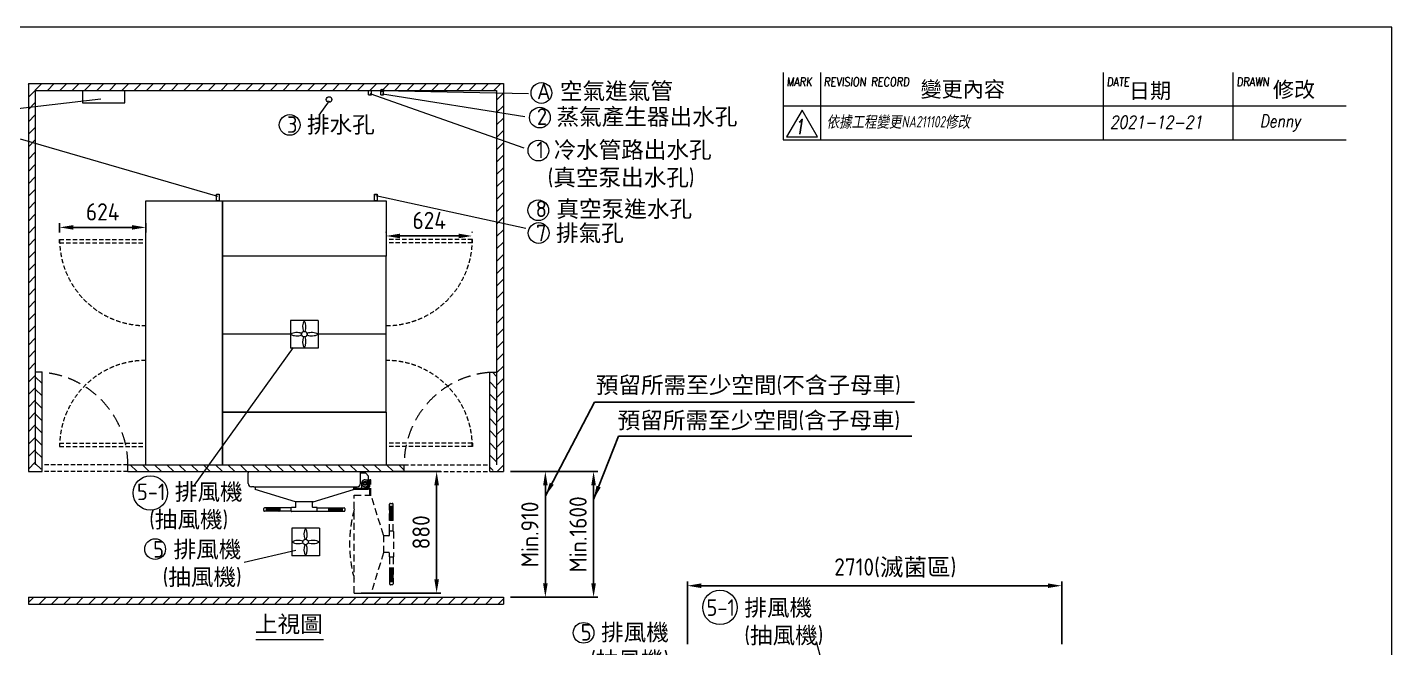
# Model space of a CAD drawing. Header units: millimetres. Extents: x -96603 to 124772, y -7961 to 11116.
# Drawn here: x 5933 to 15811, y 6622 to 11116 of the extents above; entities that cross this region are included whole.
import ezdxf

# ---------------------------------------------------------------- set-up
doc = ezdxf.new("R2010")
doc.units = ezdxf.units.MM
doc.linetypes.add('HIDDEN', pattern=[9.525, 6.35, -3.175])
doc.layers.get('0').update_dxf_attribs({"lineweight": 15})
for name, color, linetype, lineweight in [('D', 3, 'Continuous', 13), ('F', 7, 'Continuous', 15), ('H', 2, 'HIDDEN', 15), ('S', 4, 'Continuous', 15), ('T', 4, 'Continuous', 15)]:
    doc.layers.add(name, color=color, linetype=linetype, lineweight=lineweight)
doc.styles.get("Standard").update_dxf_attribs({"font": 'KAIU.TTF'})
doc.styles.add('STU25', font='isocp2.shx')
doc.styles.add('Text', font='romans.shx', dxfattribs={"width": 0.8, "oblique": 10})
doc.dimstyles.new('STU25', dxfattribs={"dimscale": 50, "dimtxt": 2.5, "dimasz": 2, "dimexe": 0.6, "dimexo": 1, "dimgap": 1, "dimtad": 1, "dimdsep": 46, "dimtxsty": 'STU25', "dimcen": 2, "dimazin": 2, "dimtfac": 1, "dimtmove": 0, "dimatfit": 3, "dimfxl": 0, "dimtolj": 1, "dimtzin": 0, "dimarcsym": 0})
doc.dimstyles.new('STU25$7', dxfattribs={"dimscale": 50, "dimtxt": 2.5, "dimasz": 2, "dimexe": 1.25, "dimexo": 0.625, "dimgap": 1, "dimtad": 1, "dimdec": 4, "dimdsep": 46, "dimtxsty": 'STU25', "dimcen": 2.5, "dimazin": 2, "dimtfac": 1, "dimtdec": 4, "dimtmove": 0, "dimatfit": 3, "dimfxl": 0, "dimtolj": 1, "dimtzin": 0, "dimarcsym": 0})

# ---------------------------------------------------------------- blocks, each defined once
blk = doc.blocks.new('*D5')
at = {"layer": 'D', "color": 0, "lineweight": -2, "transparency": 16777216}
for p, q in [((8580.9, 7898.3), (8926.4, 7898.3)), ((8896.4, 7798.3), (8896.4, 7118.3)), ((8350.4, 7018.3), (8926.4, 7018.3))]:
    blk.add_line(p, q, dxfattribs=at)
at = {"layer": 'D', "color": 0, "transparency": 16777216}
for points in [[(8879.8, 7798.3), (8913.1, 7798.3), (8896.4, 7898.3)], [(8879.8, 7118.3), (8913.1, 7118.3), (8896.4, 7018.3)]]:
    blk.add_solid(points, dxfattribs=at)
at = {"layer": 'Defpoints', "color": 0, "transparency": 16777216}
for p in [(8530.9, 7898.3), (8300.4, 7018.3), (8896.4, 7018.3)]:
    blk.add_point(p, dxfattribs=at)
at = {"layer": 'D', "color": 0, "transparency": 16777216, "insert": (8783.9, 7458.3), "char_height": 125, "attachment_point": 5, "rotation": 90, "style": 'STU25'}
blk.add_mtext('\\A1;880', dxfattribs=at)
blk = doc.blocks.new('*D7')
at = {"layer": 'D', "color": 0, "lineweight": -2, "transparency": 16777216}
for p, q in [((9430.9, 7898.3), (9713.7, 7898.3)), ((9683.7, 7088.3), (9683.7, 7798.3)), ((9430.9, 6988.3), (9713.7, 6988.3))]:
    blk.add_line(p, q, dxfattribs=at)
at = {"layer": 'D', "color": 0, "transparency": 16777216}
for points in [[(9667.1, 7798.3), (9700.4, 7798.3), (9683.7, 7898.3)], [(9667.1, 7088.3), (9700.4, 7088.3), (9683.7, 6988.3)]]:
    blk.add_solid(points, dxfattribs=at)
at = {"layer": 'Defpoints', "color": 0, "transparency": 16777216}
for p in [(9380.9, 7898.3), (9683.7, 7898.3), (9380.9, 6988.3)]:
    blk.add_point(p, dxfattribs=at)
at = {"layer": 'D', "color": 0, "transparency": 16777216, "insert": (9571.2, 7443.3), "char_height": 125, "attachment_point": 5, "rotation": 90, "style": 'STU25'}
blk.add_mtext('\\A1;{\\Fisocp2.shx;Min.910}', dxfattribs=at)
blk = doc.blocks.new('*D8')
at = {"layer": 'D', "color": 0, "lineweight": -2, "transparency": 16777216}
for p, q in [((9430.9, 7898.3), (10062.8, 7898.3)), ((10032.8, 7798.3), (10032.8, 7088.3)), ((9430.9, 6988.3), (10062.8, 6988.3))]:
    blk.add_line(p, q, dxfattribs=at)
at = {"layer": 'D', "color": 0, "transparency": 16777216}
for points in [[(10016.1, 7798.3), (10049.5, 7798.3), (10032.8, 7898.3)], [(10016.1, 7088.3), (10049.5, 7088.3), (10032.8, 6988.3)]]:
    blk.add_solid(points, dxfattribs=at)
at = {"layer": 'Defpoints', "color": 0, "transparency": 16777216}
for p in [(9380.9, 7898.3), (9380.9, 6988.3), (10032.8, 6988.3)]:
    blk.add_point(p, dxfattribs=at)
at = {"layer": 'D', "color": 0, "transparency": 16777216, "insert": (9920.3, 7443.3), "char_height": 125, "attachment_point": 5, "rotation": 90, "style": 'STU25'}
blk.add_mtext('\\A1;{\\Fisocp2.shx;Min.1600}', dxfattribs=at)
blk = doc.blocks.new('*D10')
at = {"layer": 'D', "color": 0, "lineweight": -2, "transparency": 16777216}
for p, q in [((10712, 6647.6), (10712, 7101.6)), ((10812, 7071.6), (13322, 7071.6)), ((13422, 6647.6), (13422, 7101.6))]:
    blk.add_line(p, q, dxfattribs=at)
at = {"layer": 'D', "color": 0, "transparency": 16777216}
for points in [[(10812, 7088.3), (10812, 7054.9), (10712, 7071.6)], [(13322, 7088.3), (13322, 7054.9), (13422, 7071.6)]]:
    blk.add_solid(points, dxfattribs=at)
at = {"layer": 'Defpoints', "color": 0, "transparency": 16777216}
for p in [(13422, 7071.6), (10712, 6597.6), (13422, 6597.6)]:
    blk.add_point(p, dxfattribs=at)
at = {"layer": 'D', "color": 0, "transparency": 16777216, "insert": (12217, 7200.3), "char_height": 125, "attachment_point": 5, "style": 'STU25'}
blk.add_mtext('\\A1;2710({\\f標楷體|b0|i0|c136|p65;滅菌區})', dxfattribs=at)
blk = doc.blocks.new('*D19')
at = {"layer": 'D', "color": 0, "lineweight": -2, "transparency": 16777216}
for p, q in [((8530.9, 9629.3), (8530.9, 9634.7)), ((9054.9, 9604.7), (8630.9, 9604.7)), ((9154.9, 9629.3), (9154.9, 9634.7))]:
    blk.add_line(p, q, dxfattribs=at)
at = {"layer": 'D', "color": 0, "transparency": 16777216}
for points in [[(8630.9, 9621.4), (8630.9, 9588.1), (8530.9, 9604.7)], [(9054.9, 9621.4), (9054.9, 9588.1), (9154.9, 9604.7)]]:
    blk.add_solid(points, dxfattribs=at)
at = {"layer": 'Defpoints', "color": 0, "transparency": 16777216}
for p in [(8530.9, 9604.7), (8530.9, 9579.3), (9154.9, 9579.3)]:
    blk.add_point(p, dxfattribs=at)
at = {"layer": 'D', "color": 0, "transparency": 16777216, "insert": (8842.9, 9717.2), "char_height": 125, "attachment_point": 5, "style": 'STU25'}
blk.add_mtext('\\A1;624', dxfattribs=at)
blk = doc.blocks.new('*D20')
at = {"layer": 'D', "color": 0, "lineweight": -2, "transparency": 16777216}
for p, q in [((6166.9, 9629.3), (6166.9, 9696.8)), ((6790.9, 9629.3), (6790.9, 9696.8)), ((6690.9, 9666.8), (6266.9, 9666.8))]:
    blk.add_line(p, q, dxfattribs=at)
at = {"layer": 'D', "color": 0, "transparency": 16777216}
for points in [[(6266.9, 9683.5), (6266.9, 9650.2), (6166.9, 9666.8)], [(6690.9, 9683.5), (6690.9, 9650.2), (6790.9, 9666.8)]]:
    blk.add_solid(points, dxfattribs=at)
at = {"layer": 'Defpoints', "color": 0, "transparency": 16777216}
for p in [(6166.9, 9666.8), (6166.9, 9579.3), (6790.9, 9579.3)]:
    blk.add_point(p, dxfattribs=at)
at = {"layer": 'D', "color": 0, "transparency": 16777216, "insert": (6478.9, 9779.3), "char_height": 125, "attachment_point": 5, "style": 'STU25'}
blk.add_mtext('\\A1;624', dxfattribs=at)

msp = doc.modelspace()

# ---------------------------------------------------------------- hatches: boundary and pattern name
msp.add_hatch(color=256).paths.add_polyline_path([(8502.826, 10669.035, 1), (8502.826, 10647.514, 1)])
at = {"layer": 'H', "ltscale": 5}
h = msp.add_hatch(dxfattribs=at)
h.set_pattern_fill('ANSI31', color=256, scale=20, style=0)
h.paths.add_polyline_path([(5990.931, 10658.275), (9330.931, 10658.275), (9330.931, 7948.275), (9330.931, 7898.275), (9380.931, 7898.275), (9380.931, 10708.275), (5940.931, 10708.275), (5940.931, 7898.275), (5990.931, 7898.275), (5990.931, 7948.275)])
h = msp.add_hatch(dxfattribs=at)
h.set_pattern_fill('ANSI31', color=256, scale=20, angle=270, style=0)
h.set_pattern_definition([(315, (240001.88, 24046.14), (44.90128, 44.90128), [])])
h.paths.add_polyline_path([(5990.931, 8617.49), (5990.931, 7948.275), (6015.931, 7904.973), (6040.931, 7919.407), (6040.931, 8617.49)])
h = msp.add_hatch(dxfattribs=at)
h.set_pattern_fill('ANSI31', color=256, scale=500, angle=270, style=0)
h.set_pattern_definition([(315, (225471.72, 24111.646), (44.194174, 44.194174), [])])
h.paths.add_polyline_path([(9330.931, 8617.49), (9330.931, 7948.275), (9305.931, 7904.973), (9280.931, 7919.407), (9280.931, 8617.49)])
h = msp.add_hatch(dxfattribs=at)
h.set_pattern_fill('ANSI31', color=256, scale=500, angle=270, style=0)
h.set_pattern_definition([(315, (224831.72, 24111.646), (44.194174, 44.194174), [])])
h.paths.add_polyline_path([(8661.715, 7898.275), (8661.715, 7948.275), (6660.146, 7948.275), (6660.146, 7898.275)])
h = msp.add_hatch(dxfattribs=at)
h.set_pattern_fill('ANSI31', color=256, scale=20, style=0)
h.set_pattern_definition([(45, (224689.206, 24001.646), (-44.90128, 44.90128), [])])
h.paths.add_polyline_path([(9380.931, 6988.275), (9380.931, 6938.275), (5940.931, 6938.275), (5940.931, 6988.275)])

# ---------------------------------------------------------------- linework, layer by layer
for p, q in [((8404.159, 10625.899), (8404.159, 10658.275)), ((8404.159, 10625.899), (8424.159, 10625.899)), ((8424.159, 10625.899), (8424.159, 10658.275)), ((8492.826, 10625.899), (8492.826, 10658.275)), ((8492.826, 10625.899), (8512.826, 10625.899)), ((8512.826, 10625.899), (8512.826, 10658.275)), ((7303.229, 9908.275), (7323.229, 9908.275)), ((7303.229, 9858.275), (7303.229, 9908.275)), ((7323.229, 9908.275), (7323.229, 9858.275)), ((8446.356, 9858.275), (8446.356, 9908.275)), ((8446.356, 9908.275), (8466.356, 9908.275)), ((8466.356, 9908.275), (8466.356, 9858.275)), ((6790.931, 7948.275), (6790.931, 9858.275)), ((6790.931, 9858.275), (7345.931, 9858.275)), ((7323.229, 9858.275), (7303.229, 9858.275)), ((7345.931, 9858.275), (7345.931, 7948.275)), ((7345.931, 9858.275), (8530.931, 9858.275)), ((7345.931, 9458.275), (7345.931, 9858.275)), ((7377.426, 9858.275), (7404.826, 9858.275)), ((8466.356, 9858.275), (8446.356, 9858.275)), ((8530.931, 9858.275), (8530.931, 9458.275)), ((8530.931, 9458.275), (7345.931, 9458.275)), ((7345.931, 8893.275), (7345.931, 9458.275)), ((8530.931, 9458.275), (7345.931, 9458.275)), ((8530.931, 8893.275), (8530.931, 9458.275)), ((8038.431, 8993.275), (7838.431, 8993.275)), ((7838.431, 8993.275), (7838.431, 8793.275)), ((8038.431, 8993.275), (8038.431, 8793.275)), ((7345.931, 8328.275), (7345.931, 8893.275)), ((7838.431, 8893.275), (7345.931, 8893.275)), ((7838.431, 8893.275), (7345.931, 8893.275)), ((8530.931, 8893.275), (8038.431, 8893.275)), ((8530.931, 8893.275), (8038.431, 8893.275)), ((8530.931, 8328.275), (8530.931, 8893.275)), ((8038.431, 8793.275), (7838.431, 8793.275)), ((8530.931, 8328.275), (7345.931, 8328.275)), ((7345.931, 8328.275), (8530.931, 8328.275)), ((7345.931, 7948.275), (7345.931, 8328.275)), ((8530.931, 8328.275), (8530.931, 7948.275)), ((7531.431, 7812.275), (7531.431, 7889.275)), ((8345.431, 7812.275), (8345.431, 7889.275)), ((8345.431, 7813.275), (8345.431, 7888.275)), ((8345.431, 7888.275), (8353.431, 7888.275)), ((8353.431, 7813.275), (8345.431, 7813.275)), ((8353.431, 7888.275), (8381.028, 7888.275)), ((8353.431, 7813.275), (8353.431, 7779.275)), ((8402.335, 7864.644), (8384.932, 7886.398)), ((8403.431, 7813.275), (8403.431, 7861.521)), ((8403.431, 7813.275), (8403.431, 7779.275)), ((7573.431, 7788.275), (7555.431, 7788.275)), ((7573.431, 7788.275), (8321.431, 7788.275)), ((7583.431, 7788.275), (7583.431, 7769.275)), ((7874.431, 7680.275), (7583.431, 7769.275)), ((8002.431, 7680.275), (8293.431, 7769.275)), ((8293.431, 7788.275), (8293.431, 7769.275)), ((8293.431, 7779.275), (8403.431, 7779.275)), ((8293.431, 7771.275), (8403.431, 7771.275)), ((8303.431, 7788.275), (8321.431, 7788.275)), ((8353.431, 7779.275), (8403.431, 7779.275)), ((8403.431, 7771.275), (8403.431, 7779.275)), ((7644.324, 7616.575), (7644.324, 7629.975)), ((7844.324, 7635.975), (7650.324, 7635.975)), ((7844.324, 7610.575), (7650.324, 7610.575)), ((7664.324, 7630.998), (7669.302, 7635.975)), ((7664.324, 7632.998), (7667.302, 7635.975)), ((7664.324, 7634.998), (7665.302, 7635.975)), ((7664.324, 7628.998), (7671.302, 7635.975)), ((7664.324, 7620.998), (7679.302, 7635.975)), ((7664.324, 7618.998), (7681.302, 7635.975)), ((7664.324, 7610.575), (7664.324, 7635.975)), ((7664.324, 7622.998), (7677.302, 7635.975)), ((7664.324, 7626.998), (7673.302, 7635.975)), ((7664.324, 7624.998), (7675.302, 7635.975)), ((7664.324, 7610.998), (7689.302, 7635.975)), ((7664.324, 7616.998), (7683.302, 7635.975)), ((7664.324, 7614.998), (7685.302, 7635.975)), ((7664.324, 7612.998), (7687.302, 7635.975)), ((7688.138, 7610.575), (7664.324, 7634.389)), ((7686.138, 7610.575), (7664.324, 7632.389)), ((7684.138, 7610.575), (7664.324, 7630.389)), ((7682.138, 7610.575), (7664.324, 7628.389)), ((7680.138, 7610.575), (7664.324, 7626.389)), ((7678.138, 7610.575), (7664.324, 7624.389)), ((7676.138, 7610.575), (7664.324, 7622.389)), ((7674.138, 7610.575), (7664.324, 7620.389)), ((7672.138, 7610.575), (7664.324, 7618.389)), ((7670.138, 7610.575), (7664.324, 7616.389)), ((7668.138, 7610.575), (7664.324, 7614.389)), ((7666.138, 7610.575), (7664.324, 7612.389)), ((7690.138, 7610.575), (7664.738, 7635.975)), ((7665.902, 7610.575), (7691.302, 7635.975)), ((7692.138, 7610.575), (7666.738, 7635.975)), ((7667.902, 7610.575), (7693.302, 7635.975)), ((7694.138, 7610.575), (7668.738, 7635.975)), ((7669.902, 7610.575), (7695.302, 7635.975)), ((7696.138, 7610.575), (7670.738, 7635.975)), ((7671.902, 7610.575), (7697.302, 7635.975)), ((7698.138, 7610.575), (7672.738, 7635.975)), ((7673.902, 7610.575), (7699.302, 7635.975)), ((7700.138, 7610.575), (7674.738, 7635.975)), ((7675.902, 7610.575), (7701.302, 7635.975)), ((7702.138, 7610.575), (7676.738, 7635.975)), ((7677.902, 7610.575), (7703.302, 7635.975)), ((7704.138, 7610.575), (7678.738, 7635.975)), ((7679.902, 7610.575), (7705.302, 7635.975)), ((7706.138, 7610.575), (7680.738, 7635.975)), ((7681.902, 7610.575), (7707.302, 7635.975)), ((7708.138, 7610.575), (7682.738, 7635.975)), ((7683.902, 7610.575), (7709.302, 7635.975)), ((7710.138, 7610.575), (7684.738, 7635.975)), ((7685.902, 7610.575), (7711.302, 7635.975)), ((7712.138, 7610.575), (7686.738, 7635.975)), ((7687.902, 7610.575), (7713.302, 7635.975)), ((7714.138, 7610.575), (7688.738, 7635.975)), ((7689.902, 7610.575), (7715.302, 7635.975)), ((7716.138, 7610.575), (7690.738, 7635.975)), ((7691.902, 7610.575), (7717.302, 7635.975)), ((7718.138, 7610.575), (7692.738, 7635.975)), ((7693.902, 7610.575), (7719.302, 7635.975)), ((7720.138, 7610.575), (7694.738, 7635.975)), ((7695.902, 7610.575), (7721.302, 7635.975)), ((7722.138, 7610.575), (7696.738, 7635.975)), ((7697.902, 7610.575), (7723.302, 7635.975)), ((7724.138, 7610.575), (7698.738, 7635.975)), ((7699.902, 7610.575), (7725.302, 7635.975)), ((7726.138, 7610.575), (7700.738, 7635.975)), ((7701.902, 7610.575), (7727.302, 7635.975)), ((7728.138, 7610.575), (7702.738, 7635.975)), ((7703.902, 7610.575), (7729.302, 7635.975)), ((7730.138, 7610.575), (7704.738, 7635.975)), ((7705.902, 7610.575), (7731.302, 7635.975)), ((7732.138, 7610.575), (7706.738, 7635.975)), ((7707.902, 7610.575), (7733.302, 7635.975)), ((7734.138, 7610.575), (7708.738, 7635.975)), ((7709.902, 7610.575), (7735.302, 7635.975)), ((7736.138, 7610.575), (7710.738, 7635.975)), ((7711.902, 7610.575), (7737.302, 7635.975)), ((7738.138, 7610.575), (7712.738, 7635.975)), ((7713.902, 7610.575), (7739.302, 7635.975)), ((7740.138, 7610.575), (7714.738, 7635.975)), ((7715.902, 7610.575), (7741.302, 7635.975)), ((7742.138, 7610.575), (7716.738, 7635.975)), ((7717.902, 7610.575), (7743.302, 7635.975)), ((7744.138, 7610.575), (7718.738, 7635.975)), ((7719.902, 7610.575), (7745.302, 7635.975)), ((7746.138, 7610.575), (7720.738, 7635.975)), ((7721.902, 7610.575), (7747.302, 7635.975)), ((7748.138, 7610.575), (7722.738, 7635.975)), ((7723.902, 7610.575), (7749.302, 7635.975)), ((7750.138, 7610.575), (7724.738, 7635.975)), ((7725.902, 7610.575), (7751.302, 7635.975)), ((7752.138, 7610.575), (7726.738, 7635.975)), ((7727.902, 7610.575), (7753.302, 7635.975)), ((7754.138, 7610.575), (7728.738, 7635.975)), ((7729.902, 7610.575), (7755.302, 7635.975)), ((7756.138, 7610.575), (7730.738, 7635.975)), ((7731.902, 7610.575), (7757.302, 7635.975)), ((7758.138, 7610.575), (7732.738, 7635.975)), ((7733.902, 7610.575), (7759.302, 7635.975)), ((7760.138, 7610.575), (7734.738, 7635.975)), ((7735.902, 7610.575), (7761.302, 7635.975)), ((7762.138, 7610.575), (7736.738, 7635.975)), ((7737.902, 7610.575), (7763.302, 7635.975)), ((7764.138, 7610.575), (7738.738, 7635.975)), ((7739.902, 7610.575), (7764.324, 7634.998)), ((7764.324, 7612.389), (7740.738, 7635.975)), ((7741.902, 7610.575), (7764.324, 7632.998)), ((7764.324, 7614.389), (7742.738, 7635.975)), ((7743.902, 7610.575), (7764.324, 7630.998)), ((7764.324, 7616.389), (7744.738, 7635.975)), ((7745.902, 7610.575), (7764.324, 7628.998)), ((7764.324, 7618.389), (7746.738, 7635.975)), ((7747.902, 7610.575), (7764.324, 7626.998)), ((7764.324, 7620.389), (7748.738, 7635.975)), ((7749.902, 7610.575), (7764.324, 7624.998)), ((7764.324, 7622.389), (7750.738, 7635.975)), ((7751.902, 7610.575), (7764.324, 7622.998)), ((7764.324, 7624.389), (7752.738, 7635.975)), ((7753.902, 7610.575), (7764.324, 7620.998)), ((7764.324, 7626.389), (7754.738, 7635.975)), ((7755.902, 7610.575), (7764.324, 7618.998)), ((7764.324, 7628.389), (7756.738, 7635.975)), ((7757.902, 7610.575), (7764.324, 7616.998)), ((7764.324, 7630.389), (7758.738, 7635.975)), ((7759.902, 7610.575), (7764.324, 7614.998)), ((7764.324, 7632.389), (7760.738, 7635.975)), ((7761.902, 7610.575), (7764.324, 7612.998)), ((7764.324, 7634.389), (7762.738, 7635.975)), ((7764.324, 7610.575), (7764.324, 7635.975)), ((7844.324, 7610.275), (7844.324, 7636.275)), ((7875.931, 7638.275), (7846.324, 7638.275)), ((8030.537, 7608.275), (7846.324, 7608.275)), ((8002.431, 7680.275), (7874.431, 7680.275)), ((7877.931, 7640.275), (7877.931, 7680.275)), ((7998.931, 7640.275), (7998.931, 7680.275)), ((8030.537, 7638.275), (8000.931, 7638.275)), ((8032.537, 7610.275), (8032.537, 7636.275)), ((8032.537, 7635.975), (8226.537, 7635.975)), ((8032.537, 7610.575), (8226.537, 7610.575)), ((8114.96, 7635.975), (8112.537, 7633.553)), ((8124.96, 7635.975), (8112.537, 7623.553)), ((8122.96, 7635.975), (8112.537, 7625.553)), ((8120.96, 7635.975), (8112.537, 7627.553)), ((8118.96, 7635.975), (8112.537, 7629.553)), ((8116.96, 7635.975), (8112.537, 7631.553)), ((8112.537, 7635.975), (8112.537, 7610.575)), ((8136.96, 7635.975), (8112.537, 7611.553)), ((8134.96, 7635.975), (8112.537, 7613.553)), ((8132.96, 7635.975), (8112.537, 7615.553)), ((8130.96, 7635.975), (8112.537, 7617.553)), ((8128.96, 7635.975), (8112.537, 7619.553)), ((8126.96, 7635.975), (8112.537, 7621.553)), ((8112.537, 7634.162), (8136.124, 7610.575)), ((8112.537, 7632.162), (8134.124, 7610.575)), ((8112.537, 7630.162), (8132.124, 7610.575)), ((8112.537, 7628.162), (8130.124, 7610.575)), ((8112.537, 7626.162), (8128.124, 7610.575)), ((8112.537, 7624.162), (8126.124, 7610.575)), ((8112.537, 7622.162), (8124.124, 7610.575)), ((8112.537, 7620.162), (8122.124, 7610.575)), ((8112.537, 7618.162), (8120.124, 7610.575)), ((8112.537, 7616.162), (8118.124, 7610.575)), ((8112.537, 7614.162), (8116.124, 7610.575)), ((8112.537, 7612.162), (8114.124, 7610.575)), ((8112.724, 7635.975), (8138.124, 7610.575)), ((8138.96, 7635.975), (8113.56, 7610.575)), ((8114.724, 7635.975), (8140.124, 7610.575)), ((8140.96, 7635.975), (8115.56, 7610.575)), ((8116.724, 7635.975), (8142.124, 7610.575)), ((8142.96, 7635.975), (8117.56, 7610.575)), ((8118.724, 7635.975), (8144.124, 7610.575)), ((8144.96, 7635.975), (8119.56, 7610.575)), ((8120.724, 7635.975), (8146.124, 7610.575)), ((8146.96, 7635.975), (8121.56, 7610.575)), ((8122.724, 7635.975), (8148.124, 7610.575)), ((8148.96, 7635.975), (8123.56, 7610.575)), ((8124.724, 7635.975), (8150.124, 7610.575)), ((8150.96, 7635.975), (8125.56, 7610.575)), ((8126.724, 7635.975), (8152.124, 7610.575)), ((8152.96, 7635.975), (8127.56, 7610.575)), ((8128.724, 7635.975), (8154.124, 7610.575)), ((8154.96, 7635.975), (8129.56, 7610.575)), ((8130.724, 7635.975), (8156.124, 7610.575)), ((8156.96, 7635.975), (8131.56, 7610.575)), ((8132.724, 7635.975), (8158.124, 7610.575)), ((8158.96, 7635.975), (8133.56, 7610.575)), ((8134.724, 7635.975), (8160.124, 7610.575)), ((8160.96, 7635.975), (8135.56, 7610.575)), ((8136.724, 7635.975), (8162.124, 7610.575)), ((8162.96, 7635.975), (8137.56, 7610.575)), ((8138.724, 7635.975), (8164.124, 7610.575)), ((8164.96, 7635.975), (8139.56, 7610.575)), ((8140.724, 7635.975), (8166.124, 7610.575)), ((8166.96, 7635.975), (8141.56, 7610.575)), ((8142.724, 7635.975), (8168.124, 7610.575)), ((8168.96, 7635.975), (8143.56, 7610.575)), ((8144.724, 7635.975), (8170.124, 7610.575)), ((8170.96, 7635.975), (8145.56, 7610.575)), ((8146.724, 7635.975), (8172.124, 7610.575)), ((8172.96, 7635.975), (8147.56, 7610.575)), ((8148.724, 7635.975), (8174.124, 7610.575)), ((8174.96, 7635.975), (8149.56, 7610.575)), ((8150.724, 7635.975), (8176.124, 7610.575)), ((8176.96, 7635.975), (8151.56, 7610.575)), ((8152.724, 7635.975), (8178.124, 7610.575)), ((8178.96, 7635.975), (8153.56, 7610.575)), ((8154.724, 7635.975), (8180.124, 7610.575)), ((8180.96, 7635.975), (8155.56, 7610.575)), ((8156.724, 7635.975), (8182.124, 7610.575)), ((8182.96, 7635.975), (8157.56, 7610.575)), ((8158.724, 7635.975), (8184.124, 7610.575)), ((8184.96, 7635.975), (8159.56, 7610.575)), ((8160.724, 7635.975), (8186.124, 7610.575)), ((8186.96, 7635.975), (8161.56, 7610.575)), ((8162.724, 7635.975), (8188.124, 7610.575)), ((8188.96, 7635.975), (8163.56, 7610.575)), ((8164.724, 7635.975), (8190.124, 7610.575)), ((8190.96, 7635.975), (8165.56, 7610.575)), ((8166.724, 7635.975), (8192.124, 7610.575)), ((8192.96, 7635.975), (8167.56, 7610.575)), ((8168.724, 7635.975), (8194.124, 7610.575)), ((8194.96, 7635.975), (8169.56, 7610.575)), ((8170.724, 7635.975), (8196.124, 7610.575)), ((8196.96, 7635.975), (8171.56, 7610.575)), ((8172.724, 7635.975), (8198.124, 7610.575)), ((8198.96, 7635.975), (8173.56, 7610.575)), ((8174.724, 7635.975), (8200.124, 7610.575)), ((8200.96, 7635.975), (8175.56, 7610.575)), ((8176.724, 7635.975), (8202.124, 7610.575)), ((8202.96, 7635.975), (8177.56, 7610.575)), ((8178.724, 7635.975), (8204.124, 7610.575)), ((8204.96, 7635.975), (8179.56, 7610.575)), ((8180.724, 7635.975), (8206.124, 7610.575)), ((8206.96, 7635.975), (8181.56, 7610.575)), ((8182.724, 7635.975), (8208.124, 7610.575)), ((8208.96, 7635.975), (8183.56, 7610.575)), ((8184.724, 7635.975), (8210.124, 7610.575)), ((8210.96, 7635.975), (8185.56, 7610.575)), ((8186.724, 7635.975), (8212.124, 7610.575)), ((8212.537, 7635.553), (8187.56, 7610.575)), ((8188.724, 7635.975), (8212.537, 7612.162)), ((8212.537, 7633.553), (8189.56, 7610.575)), ((8190.724, 7635.975), (8212.537, 7614.162)), ((8212.537, 7631.553), (8191.56, 7610.575)), ((8192.724, 7635.975), (8212.537, 7616.162)), ((8212.537, 7629.553), (8193.56, 7610.575)), ((8194.724, 7635.975), (8212.537, 7618.162)), ((8212.537, 7627.553), (8195.56, 7610.575)), ((8196.724, 7635.975), (8212.537, 7620.162)), ((8212.537, 7625.553), (8197.56, 7610.575)), ((8198.724, 7635.975), (8212.537, 7622.162)), ((8212.537, 7623.553), (8199.56, 7610.575)), ((8200.724, 7635.975), (8212.537, 7624.162)), ((8212.537, 7621.553), (8201.56, 7610.575)), ((8202.724, 7635.975), (8212.537, 7626.162)), ((8212.537, 7619.553), (8203.56, 7610.575)), ((8204.724, 7635.975), (8212.537, 7628.162)), ((8212.537, 7617.553), (8205.56, 7610.575)), ((8206.724, 7635.975), (8212.537, 7630.162)), ((8212.537, 7615.553), (8207.56, 7610.575)), ((8208.724, 7635.975), (8212.537, 7632.162)), ((8212.537, 7613.553), (8209.56, 7610.575)), ((8210.724, 7635.975), (8212.537, 7634.162)), ((8212.537, 7611.553), (8211.56, 7610.575)), ((8212.537, 7635.975), (8212.537, 7610.575)), ((8232.537, 7629.975), (8232.537, 7616.575)), ((7847.431, 7488.275), (7847.431, 7288.275)), ((8047.431, 7488.275), (7847.431, 7488.275)), ((8047.431, 7488.275), (8047.431, 7288.275)), ((8047.431, 7288.275), (7847.431, 7288.275))]:
    msp.add_line(p, q)
msp.add_lwpolyline([(6333.47, 10658.275), (6333.47, 10568.677), (6638.159, 10568.677), (6638.159, 10658.275)])
for centre, radius in [((8502.826, 10658.275), 10.761), ((8117.826, 10593.275), 20), ((7938.431, 8893.275), 20), ((7938.431, 8893.275), 20), ((7938.431, 8893.275), 20), ((7938.431, 8893.275), 20), ((8378.431, 7813.275), 14), ((8378.431, 7813.275), 8), ((7947.431, 7388.275), 20), ((7947.431, 7388.275), 20), ((7947.431, 7388.275), 20), ((7947.431, 7388.275), 20)]:
    msp.add_circle(centre, radius)
for centre, radius, start, end in [((8019.455, 8947.399), 93.11, 150.4818019, 201.9770324), ((7857.406, 8947.399), 93.11, 338.0229676, 29.5181981), ((7884.306, 8812.25), 93.11, 68.0229676, 119.5181981), ((7884.306, 8974.299), 93.11, 240.4818019, 291.9770324), ((7992.555, 8812.25), 93.11, 60.4818019, 111.9770324), ((7992.555, 8974.299), 93.11, 248.0229676, 299.5181981), ((8019.455, 8839.15), 93.11, 158.0229676, 209.5181981), ((7857.406, 8839.15), 93.11, 330.4818019, 21.9770324), ((7555.431, 7889.275), 24, 157.9756872, 180), ((7555.431, 7812.275), 24, 180, 270), ((8321.431, 7812.275), 24, 270, 0), ((8321.431, 7889.275), 24, 0, 22.0243128), ((8378.431, 7813.275), 25, 0, 180), ((8378.431, 7813.275), 25, 180, 0), ((8381.028, 7883.275), 5, 38.6598083, 90), ((8398.431, 7861.521), 5, 0, 38.6598083), ((7650.324, 7629.975), 6, 90, 180), ((7650.324, 7616.575), 6, 180, 270), ((7846.324, 7636.275), 2, 90, 180), ((7846.324, 7610.275), 2, 180, 270), ((7875.931, 7640.275), 2, 270, 0), ((8000.931, 7640.275), 2, 180, 270), ((8030.537, 7636.275), 2, 0, 90), ((8030.537, 7610.275), 2, 270, 0), ((8226.537, 7629.975), 6, 0, 90), ((8226.537, 7616.575), 6, 270, 0), ((8028.455, 7442.399), 93.11, 150.4818019, 201.9770324), ((7866.406, 7442.399), 93.11, 338.0229676, 29.5181981), ((7893.306, 7307.25), 93.11, 68.0229676, 119.5181981), ((7893.306, 7469.299), 93.11, 240.4818019, 291.9770324), ((8028.455, 7334.15), 93.11, 158.0229676, 209.5181981), ((7866.406, 7334.15), 93.11, 330.4818019, 21.9770324), ((8001.555, 7307.25), 93.11, 60.4818019, 111.9770324), ((8001.555, 7469.299), 93.11, 248.0229676, 299.5181981)]:
    msp.add_arc(centre, radius, start, end)
at = {"layer": 'D'}
for p, q in [((6466.464, 10595.172), (5864.074, 10526.194)), ((8117.826, 10583.839), (8044.303, 10479.99)), ((8412.935, 10636.153), (9528.52, 10241.888)), ((8502.826, 10658.275), (9560.525, 10636.929)), ((8503.765, 10633.418), (9535.189, 10469.312)), ((7313.229, 9890.288), (5884.831, 10304.669)), ((8455.912, 9896.839), (9543.048, 9660.596)), ((7857.406, 8797.399), (7141.947, 7800.004)), ((7876.143, 7327.175), (7502.178, 7240.843)), ((7588.067, 6682.739), (8076.42, 6682.739)), ((11749.01, 6289.949), (11646.938, 6664.15))]:
    msp.add_line(p, q, dxfattribs=at)
for centre, radius in [((9655.041, 10640.353), 75), ((7832.437, 10408.728), 75), ((9643.754, 10462.018), 75), ((9633.288, 10223.05), 75), ((9632.461, 9790.747), 75), ((9635.038, 9626.172), 75), ((6823.995, 7743.249), 125), ((6858.546, 7336.695), 75), ((10947.63, 6914.835), 125), ((9960.105, 6730.21), 75)]:
    msp.add_circle(centre, radius, dxfattribs=at)
at = {"layer": 'F'}
msp.add_line((11405.212, 10787.631), (11405.212, 10301.97), dxfattribs=at)
at = {"layer": 'F', "color": 7}
for p, q in [((11675.023, 10787.631), (11675.023, 10301.97)), ((13723.395, 10301.97), (13723.395, 10787.631)), ((14663.211, 10301.97), (14663.211, 10787.631)), ((15482.348, 10544.801), (11405.212, 10544.801)), ((11405.212, 10301.97), (15482.348, 10301.97))]:
    msp.add_line(p, q, dxfattribs=at)
at = {"layer": 'F', "color": 6}
msp.add_lwpolyline([(0, 11116.226), (0, 0), (15810.943, 0), (15810.943, 11116.226)], close=True, dxfattribs=at)
at = {"layer": 'F', "color": 7}
msp.add_lwpolyline([(11542.175, 10516.723), (11430.065, 10322.542), (11654.286, 10322.542)], close=True, dxfattribs=at)
at = {"layer": 'H', "ltscale": 5}
for p, q in [((6166.931, 9579.275), (6790.931, 9579.275)), ((6166.931, 9554.275), (6166.931, 9579.275)), ((6166.931, 9554.275), (6790.931, 9554.275)), ((9154.931, 9579.275), (8530.931, 9579.275)), ((9154.931, 9554.275), (8530.931, 9554.275)), ((9154.931, 9554.275), (9154.931, 9579.275)), ((6166.931, 8104.275), (6166.931, 8079.275)), ((6166.931, 8104.275), (6790.931, 8104.275)), ((9154.931, 8104.275), (8530.931, 8104.275)), ((9154.931, 8104.275), (9154.931, 8079.275)), ((6166.931, 8079.275), (6790.931, 8079.275)), ((9154.931, 8079.275), (8530.931, 8079.275)), ((6660.146, 7948.275), (6040.931, 7948.275)), ((8661.715, 7948.275), (9280.931, 7948.275)), ((6660.146, 7898.275), (6040.931, 7898.275)), ((8661.715, 7898.275), (9280.931, 7898.275))]:
    msp.add_line(p, q, dxfattribs=at)
at = {"layer": 'H', "ltscale": 3}
for p, q in [((8378.431, 7838.275), (8412.431, 7838.275)), ((8412.431, 7788.275), (8412.431, 7838.275)), ((8420.431, 7838.275), (8412.431, 7838.275)), ((8378.431, 7788.275), (8412.431, 7788.275))]:
    msp.add_line(p, q, dxfattribs=at)
at = {"layer": 'H', "ltscale": 8}
for p, q in [((8412.431, 7728.275), (8412.431, 7838.275)), ((8420.431, 7728.275), (8420.431, 7838.275)), ((8300.431, 7018.275), (8300.431, 7728.275)), ((8300.431, 7728.275), (8421.431, 7728.275)), ((8421.431, 7728.275), (8422.427, 7728.187)), ((8511.426, 7437.275), (8422.427, 7728.187)), ((8555.731, 7467.381), (8555.731, 7661.381)), ((8555.731, 7623.567), (8579.544, 7647.381)), ((8555.731, 7625.567), (8577.544, 7647.381)), ((8555.731, 7627.567), (8575.544, 7647.381)), ((8555.731, 7629.567), (8573.544, 7647.381)), ((8555.731, 7647.381), (8581.131, 7647.381)), ((8555.731, 7631.567), (8571.544, 7647.381)), ((8555.731, 7633.567), (8569.544, 7647.381)), ((8555.731, 7637.567), (8565.544, 7647.381)), ((8555.731, 7639.567), (8563.544, 7647.381)), ((8555.731, 7641.567), (8561.544, 7647.381)), ((8555.731, 7635.567), (8567.544, 7647.381)), ((8555.731, 7645.567), (8557.544, 7647.381)), ((8555.731, 7643.567), (8559.544, 7647.381)), ((8555.731, 7621.567), (8581.131, 7646.967)), ((8555.731, 7645.804), (8581.131, 7620.404)), ((8555.731, 7619.567), (8581.131, 7644.967)), ((8555.731, 7643.804), (8581.131, 7618.404)), ((8555.731, 7617.567), (8581.131, 7642.967)), ((8555.731, 7641.804), (8581.131, 7616.404)), ((8555.731, 7615.567), (8581.131, 7640.967)), ((8555.731, 7639.804), (8581.131, 7614.404)), ((8555.731, 7613.567), (8581.131, 7638.967)), ((8555.731, 7637.804), (8581.131, 7612.404)), ((8555.731, 7611.567), (8581.131, 7636.967)), ((8555.731, 7635.804), (8581.131, 7610.404)), ((8555.731, 7609.567), (8581.131, 7634.967)), ((8555.731, 7633.804), (8581.131, 7608.404)), ((8555.731, 7607.567), (8581.131, 7632.967)), ((8555.731, 7631.804), (8581.131, 7606.404)), ((8555.731, 7605.567), (8581.131, 7630.967)), ((8555.731, 7629.804), (8581.131, 7604.404)), ((8555.731, 7603.567), (8581.131, 7628.967)), ((8555.731, 7627.804), (8581.131, 7602.404)), ((8555.731, 7601.567), (8581.131, 7626.967)), ((8555.731, 7625.804), (8581.131, 7600.404)), ((8555.731, 7599.567), (8581.131, 7624.967)), ((8555.731, 7623.804), (8581.131, 7598.404)), ((8555.731, 7597.567), (8581.131, 7622.967)), ((8555.731, 7621.804), (8581.131, 7596.404)), ((8555.731, 7595.567), (8581.131, 7620.967)), ((8555.731, 7619.804), (8581.131, 7594.404)), ((8555.731, 7593.567), (8581.131, 7618.967)), ((8555.731, 7617.804), (8581.131, 7592.404)), ((8555.731, 7591.567), (8581.131, 7616.967)), ((8555.731, 7615.804), (8581.131, 7590.404)), ((8555.731, 7589.567), (8581.131, 7614.967)), ((8555.731, 7613.804), (8581.131, 7588.404)), ((8555.731, 7587.567), (8581.131, 7612.967)), ((8555.731, 7611.804), (8581.131, 7586.404)), ((8555.731, 7585.567), (8581.131, 7610.967)), ((8555.731, 7609.804), (8581.131, 7584.404)), ((8555.731, 7583.567), (8581.131, 7608.967)), ((8555.731, 7607.804), (8581.131, 7582.404)), ((8555.731, 7581.567), (8581.131, 7606.967)), ((8556.153, 7647.381), (8581.131, 7622.404)), ((8558.153, 7647.381), (8581.131, 7624.404)), ((8560.153, 7647.381), (8581.131, 7626.404)), ((8561.731, 7667.381), (8575.131, 7667.381)), ((8562.153, 7647.381), (8581.131, 7628.404)), ((8564.153, 7647.381), (8581.131, 7630.404)), ((8566.153, 7647.381), (8581.131, 7632.404)), ((8568.153, 7647.381), (8581.131, 7634.404)), ((8570.153, 7647.381), (8581.131, 7636.404)), ((8572.153, 7647.381), (8581.131, 7638.404)), ((8574.153, 7647.381), (8581.131, 7640.404)), ((8576.153, 7647.381), (8581.131, 7642.404)), ((8578.153, 7647.381), (8581.131, 7644.404)), ((8580.153, 7647.381), (8581.131, 7646.404)), ((8581.131, 7467.381), (8581.131, 7661.381)), ((8555.731, 7605.804), (8581.131, 7580.404)), ((8555.731, 7579.567), (8581.131, 7604.967)), ((8555.731, 7603.804), (8581.131, 7578.404)), ((8555.731, 7577.567), (8581.131, 7602.967)), ((8555.731, 7601.804), (8581.131, 7576.404)), ((8555.731, 7575.567), (8581.131, 7600.967)), ((8555.731, 7599.804), (8581.131, 7574.404)), ((8555.731, 7573.567), (8581.131, 7598.967)), ((8555.731, 7597.804), (8581.131, 7572.404)), ((8555.731, 7571.567), (8581.131, 7596.967)), ((8555.731, 7595.804), (8581.131, 7570.404)), ((8555.731, 7569.567), (8581.131, 7594.967)), ((8555.731, 7593.804), (8581.131, 7568.404)), ((8555.731, 7567.567), (8581.131, 7592.967)), ((8555.731, 7591.804), (8581.131, 7566.404)), ((8555.731, 7565.567), (8581.131, 7590.967)), ((8555.731, 7589.804), (8581.131, 7564.404)), ((8555.731, 7563.567), (8581.131, 7588.967)), ((8555.731, 7587.804), (8581.131, 7562.404)), ((8555.731, 7561.567), (8581.131, 7586.967)), ((8555.731, 7585.804), (8581.131, 7560.404)), ((8555.731, 7559.567), (8581.131, 7584.967)), ((8555.731, 7583.804), (8581.131, 7558.404)), ((8555.731, 7557.567), (8581.131, 7582.967)), ((8555.731, 7581.804), (8581.131, 7556.404)), ((8555.731, 7555.567), (8581.131, 7580.967)), ((8555.731, 7579.804), (8581.131, 7554.404)), ((8555.731, 7553.567), (8581.131, 7578.967)), ((8555.731, 7577.804), (8581.131, 7552.404)), ((8555.731, 7551.567), (8581.131, 7576.967)), ((8555.731, 7575.804), (8581.131, 7550.404)), ((8555.731, 7549.567), (8581.131, 7574.967)), ((8555.731, 7573.804), (8581.131, 7548.404)), ((8555.731, 7547.567), (8581.131, 7572.967)), ((8555.731, 7571.804), (8580.153, 7547.381)), ((8555.731, 7569.804), (8578.153, 7547.381)), ((8555.731, 7567.804), (8576.153, 7547.381)), ((8555.731, 7565.804), (8574.153, 7547.381)), ((8555.731, 7563.804), (8572.153, 7547.381)), ((8555.731, 7561.804), (8570.153, 7547.381)), ((8555.731, 7559.804), (8568.153, 7547.381)), ((8555.731, 7557.804), (8566.153, 7547.381)), ((8555.731, 7555.804), (8564.153, 7547.381)), ((8555.731, 7553.804), (8562.153, 7547.381)), ((8555.731, 7551.804), (8560.153, 7547.381)), ((8555.731, 7549.804), (8558.153, 7547.381)), ((8555.731, 7547.381), (8581.131, 7547.381)), ((8557.544, 7547.381), (8581.131, 7570.967)), ((8559.544, 7547.381), (8581.131, 7568.967)), ((8561.544, 7547.381), (8581.131, 7566.967)), ((8563.544, 7547.381), (8581.131, 7564.967)), ((8565.544, 7547.381), (8581.131, 7562.967)), ((8567.544, 7547.381), (8581.131, 7560.967)), ((8569.544, 7547.381), (8581.131, 7558.967)), ((8571.544, 7547.381), (8581.131, 7556.967)), ((8573.544, 7547.381), (8581.131, 7554.967)), ((8575.544, 7547.381), (8581.131, 7552.967)), ((8577.544, 7547.381), (8581.131, 7550.967)), ((8579.544, 7547.381), (8581.131, 7548.967)), ((8511.426, 7437.275), (8511.426, 7309.275)), ((8551.431, 7433.775), (8511.431, 7433.775)), ((8553.431, 7465.381), (8553.431, 7435.775)), ((8581.431, 7467.381), (8555.431, 7467.381)), ((8583.431, 7465.381), (8583.431, 7281.168)), ((8551.431, 7312.775), (8511.431, 7312.775)), ((8553.431, 7310.775), (8553.431, 7281.168)), ((8511.426, 7309.275), (8422.427, 7018.187)), ((8581.431, 7279.168), (8555.431, 7279.168)), ((8555.731, 7279.168), (8555.731, 7085.168)), ((8581.131, 7279.168), (8581.131, 7085.168)), ((8571.317, 7199.168), (8555.731, 7183.582)), ((8573.317, 7199.168), (8555.731, 7181.582)), ((8575.317, 7199.168), (8555.731, 7179.582)), ((8577.317, 7199.168), (8555.731, 7177.582)), ((8579.317, 7199.168), (8555.731, 7175.582)), ((8581.131, 7199.168), (8555.731, 7199.168)), ((8565.317, 7199.168), (8555.731, 7189.582)), ((8567.317, 7199.168), (8555.731, 7187.582)), ((8569.317, 7199.168), (8555.731, 7185.582)), ((8559.317, 7199.168), (8555.731, 7195.582)), ((8561.317, 7199.168), (8555.731, 7193.582)), ((8563.317, 7199.168), (8555.731, 7191.582)), ((8557.317, 7199.168), (8555.731, 7197.582)), ((8581.131, 7198.982), (8555.731, 7173.582)), ((8581.131, 7172.745), (8555.731, 7198.145)), ((8581.131, 7196.982), (8555.731, 7171.582)), ((8581.131, 7170.745), (8555.731, 7196.145)), ((8581.131, 7194.982), (8555.731, 7169.582)), ((8581.131, 7168.745), (8555.731, 7194.145)), ((8581.131, 7192.982), (8555.731, 7167.582)), ((8581.131, 7166.745), (8555.731, 7192.145)), ((8581.131, 7190.982), (8555.731, 7165.582)), ((8581.131, 7164.745), (8555.731, 7190.145)), ((8581.131, 7188.982), (8555.731, 7163.582)), ((8581.131, 7162.745), (8555.731, 7188.145)), ((8581.131, 7186.982), (8555.731, 7161.582)), ((8581.131, 7160.745), (8555.731, 7186.145)), ((8581.131, 7184.982), (8555.731, 7159.582)), ((8581.131, 7158.745), (8555.731, 7184.145)), ((8581.131, 7182.982), (8555.731, 7157.582)), ((8581.131, 7156.745), (8555.731, 7182.145)), ((8581.131, 7180.982), (8555.731, 7155.582)), ((8581.131, 7154.745), (8555.731, 7180.145)), ((8581.131, 7178.982), (8555.731, 7153.582)), ((8581.131, 7152.745), (8555.731, 7178.145)), ((8581.131, 7176.982), (8555.731, 7151.582)), ((8581.131, 7150.745), (8555.731, 7176.145)), ((8581.131, 7174.982), (8555.731, 7149.582)), ((8581.131, 7148.745), (8555.731, 7174.145)), ((8581.131, 7172.982), (8555.731, 7147.582)), ((8581.131, 7146.745), (8555.731, 7172.145)), ((8581.131, 7170.982), (8555.731, 7145.582)), ((8581.131, 7144.745), (8555.731, 7170.145)), ((8581.131, 7168.982), (8555.731, 7143.582)), ((8581.131, 7142.745), (8555.731, 7168.145)), ((8581.131, 7166.982), (8555.731, 7141.582)), ((8581.131, 7140.745), (8555.731, 7166.145)), ((8581.131, 7164.982), (8555.731, 7139.582)), ((8581.131, 7138.745), (8555.731, 7164.145)), ((8581.131, 7162.982), (8555.731, 7137.582)), ((8581.131, 7136.745), (8555.731, 7162.145)), ((8581.131, 7160.982), (8555.731, 7135.582)), ((8581.131, 7134.745), (8555.731, 7160.145)), ((8581.131, 7158.982), (8555.731, 7133.582)), ((8581.131, 7132.745), (8555.731, 7158.145)), ((8581.131, 7156.982), (8555.731, 7131.582)), ((8581.131, 7130.745), (8555.731, 7156.145)), ((8581.131, 7154.982), (8555.731, 7129.582)), ((8581.131, 7128.745), (8555.731, 7154.145)), ((8581.131, 7152.982), (8555.731, 7127.582)), ((8581.131, 7126.745), (8555.731, 7152.145)), ((8581.131, 7150.982), (8555.731, 7125.582)), ((8581.131, 7124.745), (8555.731, 7150.145)), ((8581.131, 7148.982), (8555.731, 7123.582)), ((8581.131, 7122.745), (8555.731, 7148.145)), ((8581.131, 7146.982), (8555.731, 7121.582)), ((8581.131, 7120.745), (8555.731, 7146.145)), ((8581.131, 7144.982), (8555.731, 7119.582)), ((8581.131, 7118.745), (8555.731, 7144.145)), ((8581.131, 7142.982), (8555.731, 7117.582)), ((8581.131, 7116.745), (8555.731, 7142.145)), ((8581.131, 7140.982), (8555.731, 7115.582)), ((8581.131, 7114.745), (8555.731, 7140.145)), ((8581.131, 7138.982), (8555.731, 7113.582)), ((8581.131, 7112.745), (8555.731, 7138.145)), ((8581.131, 7136.982), (8555.731, 7111.582)), ((8581.131, 7110.745), (8555.731, 7136.145)), ((8581.131, 7134.982), (8555.731, 7109.582)), ((8581.131, 7108.745), (8555.731, 7134.145)), ((8581.131, 7132.982), (8555.731, 7107.582)), ((8581.131, 7106.745), (8555.731, 7132.145)), ((8581.131, 7130.982), (8555.731, 7105.582)), ((8581.131, 7104.745), (8555.731, 7130.145)), ((8581.131, 7128.982), (8555.731, 7103.582)), ((8581.131, 7102.745), (8555.731, 7128.145)), ((8581.131, 7126.982), (8555.731, 7101.582)), ((8581.131, 7100.745), (8555.731, 7126.145)), ((8581.131, 7124.982), (8555.731, 7099.582)), ((8580.708, 7099.168), (8555.731, 7124.145)), ((8578.708, 7099.168), (8555.731, 7122.145)), ((8576.708, 7099.168), (8555.731, 7120.145)), ((8574.708, 7099.168), (8555.731, 7118.145)), ((8572.708, 7099.168), (8555.731, 7116.145)), ((8570.708, 7099.168), (8555.731, 7114.145)), ((8581.131, 7174.745), (8556.708, 7199.168)), ((8581.131, 7122.982), (8557.317, 7099.168)), ((8581.131, 7176.745), (8558.708, 7199.168)), ((8581.131, 7120.982), (8559.317, 7099.168)), ((8581.131, 7178.745), (8560.708, 7199.168)), ((8581.131, 7118.982), (8561.317, 7099.168)), ((8581.131, 7180.745), (8562.708, 7199.168)), ((8581.131, 7116.982), (8563.317, 7099.168)), ((8581.131, 7182.745), (8564.708, 7199.168)), ((8581.131, 7114.982), (8565.317, 7099.168)), ((8581.131, 7184.745), (8566.708, 7199.168)), ((8581.131, 7112.982), (8567.317, 7099.168)), ((8581.131, 7186.745), (8568.708, 7199.168)), ((8581.131, 7188.745), (8570.708, 7199.168)), ((8581.131, 7190.745), (8572.708, 7199.168)), ((8581.131, 7192.745), (8574.708, 7199.168)), ((8581.131, 7194.745), (8576.708, 7199.168)), ((8581.131, 7196.745), (8578.708, 7199.168)), ((8300.431, 7018.275), (8421.431, 7018.275)), ((8422.427, 7018.187), (8421.431, 7018.275)), ((8568.708, 7099.168), (8555.731, 7112.145)), ((8566.708, 7099.168), (8555.731, 7110.145)), ((8564.708, 7099.168), (8555.731, 7108.145)), ((8562.708, 7099.168), (8555.731, 7106.145)), ((8560.708, 7099.168), (8555.731, 7104.145)), ((8558.708, 7099.168), (8555.731, 7102.145)), ((8556.708, 7099.168), (8555.731, 7100.145)), ((8581.131, 7099.168), (8555.731, 7099.168)), ((8575.131, 7079.168), (8561.731, 7079.168)), ((8581.131, 7110.982), (8569.317, 7099.168)), ((8581.131, 7108.982), (8571.317, 7099.168)), ((8581.131, 7106.982), (8573.317, 7099.168)), ((8581.131, 7104.982), (8575.317, 7099.168)), ((8581.131, 7102.982), (8577.317, 7099.168)), ((8581.131, 7100.982), (8579.317, 7099.168))]:
    msp.add_line(p, q, dxfattribs=at)
at = {"layer": 'H', "ltscale": 5}
for centre, start, end in [((6790.931, 9579.275), 180, 270), ((8530.931, 9579.275), 270, 0), ((6790.931, 8079.275), 90, 180), ((8530.931, 8079.275), 0, 90)]:
    msp.add_arc(centre, 624, start, end, dxfattribs=at)
at = {"layer": 'H', "ltscale": 15}
for centre, start, end in [((5990.931, 7948.275), 0, 85.7202168), ((9330.931, 7948.275), 94.2797832, 180)]:
    msp.add_arc(centre, 670, start, end, dxfattribs=at)
at = {"layer": 'H', "ltscale": 3}
msp.add_arc((8378.431, 7813.275), 25, 90, 270, dxfattribs=at)
at = {"layer": 'H', "ltscale": 8}
for centre, radius, start, end in [((9230.043, 7373.275), 963.612, 164.8546405, 195.1453595), ((8118.431, 7674.155), 188, 344.8546405, 345.4856969), ((8561.731, 7661.381), 6, 90, 180), ((8575.131, 7661.381), 6, 0, 90), ((8551.431, 7435.775), 2, 270, 0), ((8555.431, 7465.381), 2, 90, 180), ((8581.431, 7465.381), 2, 0, 90), ((8551.431, 7310.775), 2, 0, 90), ((8555.431, 7281.168), 2, 180, 270), ((8581.431, 7281.168), 2, 270, 0), ((8118.431, 7072.394), 188, 14.5143031, 15.1453595), ((8561.731, 7085.168), 6, 180, 270), ((8575.131, 7085.168), 6, 270, 0)]:
    msp.add_arc(centre, radius, start, end, dxfattribs=at)
at = {"layer": 'S'}
for p, q in [((5940.931, 10708.275), (5940.931, 7898.275)), ((9380.931, 10708.275), (9380.931, 7898.275)), ((5990.931, 10658.275), (5990.931, 7948.275)), ((5990.931, 10658.275), (9330.931, 10658.275)), ((9330.931, 10658.275), (9330.931, 7948.275)), ((5990.931, 8617.49), (5990.931, 7948.275)), ((6040.931, 8617.49), (5990.931, 8617.49)), ((6040.931, 7898.275), (6040.931, 8617.49)), ((9280.931, 7898.275), (9280.931, 8617.49)), ((9280.931, 8617.49), (9330.931, 8617.49)), ((6660.146, 7948.275), (8661.715, 7948.275)), ((6660.146, 7898.275), (6660.146, 7948.275)), ((8661.715, 7898.275), (8661.715, 7948.275)), ((5940.931, 7898.275), (6040.931, 7898.275)), ((6660.146, 7898.275), (8661.715, 7898.275)), ((9280.931, 7898.275), (9380.931, 7898.275)), ((8293.107, 7770.455), (8293.344, 7769.278)), ((5940.931, 6988.275), (9380.931, 6988.275)), ((5940.931, 6988.275), (5940.931, 6938.275)), ((5940.931, 6938.275), (9380.931, 6938.275)), ((9380.931, 6988.275), (9380.931, 6938.275))]:
    msp.add_line(p, q, dxfattribs=at)
at = {"layer": 'S', "linetype": 'Continuous'}
msp.add_line((5940.931, 10708.275), (9380.931, 10708.275), dxfattribs=at)

# ---------------------------------------------------------------- texts
at = {"layer": 'D', "char_height": 120, "attachment_point": 1}
for s, insert in [('{\\Fisocp2.shx;\\C3;A \\f標楷體|b0|i0|c136|p65;空氣進氣管}', (9623.251, 10715.106)), ('{\\Fisocp2.shx;\\C3;3 \\f標楷體|b0|i0|c136|p65;排水孔}', (7813.123, 10471.483)), ('{\\Fisocp3.shx;\\C3;2 \\f標楷體|b0|i0|c136|p65;蒸氣產生器出水孔}', (9622.206, 10529.074)), ('{\\Fisocp2.shx;\\C3;1 \\f標楷體|b0|i0|c136|p65;冷水管路出水孔\\P \\Fisocp2.shx;(\\f標楷體|b0|i0|c136|p65;真空泵出水孔\\Fisocp2.shx;)}', (9618.935, 10288.696)), ('{\\Fisocp2.shx;\\C3;8 \\f標楷體|b0|i0|c136|p65;真空泵進水孔}', (9613.541, 9861.143)), ('{\\Fisocp2.shx;\\C3;7 \\f標楷體|b0|i0|c136|p65;排氣孔}', (9616.204, 9686.174)), ('{\\C3;預留所需至少空間\\Fisocp2.shx;(\\f標楷體|b0|i0|c136|p65;不含子母車\\Fisocp2.shx;)}', (10048.338, 8585.664)), ('{\\C3;預留所需至少空間\\Fisocp2.shx;(\\f標楷體|b0|i0|c136|p65;含子母車\\Fisocp2.shx;)}', (10206.83, 8330.332)), ('{\\Fisocp2.shx;\\C3;5-1 \\f標楷體|b0|i0|c136|p65;排風機\\P\\f???|b0|i0|c0|p65;  \\Fisocp2.shx;(\\f標楷體|b0|i0|c136|p65;抽風機\\Fisocp2.shx;)}', (6726.739, 7811.721)), ('{\\Fisocp2.shx;\\C3;5 \\f標楷體|b0|i0|c136|p65;排風機\\P\\Fisocp2.shx; (\\f標楷體|b0|i0|c136|p65;抽風機\\Fisocp2.shx;)}', (6844.534, 7395.264)), ('{\\Fisocp2.shx;\\C3;5-1 \\f標楷體|b0|i0|c136|p65;排風機\\P\\Fisocp2.shx;    (\\f標楷體|b0|i0|c136|p65;抽風機\\Fisocp2.shx;)}', (10850.191, 6973.043)), ('{\\C11;上視圖}', (7581.046, 6854.328)), ('{\\Fisocp2.shx;\\C3;5 \\f標楷體|b0|i0|c136|p65;排風機\\P\\Fisocp2.shx; (\\f標楷體|b0|i0|c136|p65;抽風機\\Fisocp2.shx;)}', (9939.899, 6794.226))]:
    msp.add_mtext(s, dxfattribs=dict(at, insert=insert))
at = {"layer": 'F', "color": 1, "lineweight": 15, "style": 'Text', "oblique": 5, "width": 0.8}
for s, height, p in [('MARK', 64.7547, (11429.078, 10688.72)), ('REVISION RECORD', 64.75472, (11698.889, 10688.72)), ('DATE', 64.7547, (13747.261, 10688.72)), ('DRAWN', 64.7547, (14687.077, 10688.72))]:
    msp.add_text(s, height=height, dxfattribs=at).set_placement(p)
at = {"layer": 'F', "lineweight": -3}
for s, p in [('變更內容', (12399.718, 10611.392)), ('日期', (13908.481, 10600.72)), ('修改', (14950.799, 10609.258))]:
    msp.add_text(s, height=112.0118, dxfattribs=at).set_placement(p)
at = {"layer": 'T', "lineweight": 20, "style": 'Text', "oblique": 10, "width": 0.8}
for s, height, p in [('2021-12-21', 92, (13771.301, 10383.325)), ('Denny', 92, (14855.42, 10391.589)), ('1', 107.925, (11484.058, 10341.78))]:
    msp.add_text(s, height=height, dxfattribs=at).set_placement(p)
at = {"layer": 'T', "linetype": 'Continuous', "lineweight": 20, "insert": (11720.138, 10473.21), "char_height": 82.79908, "attachment_point": 1, "style": 'Text'}
msp.add_mtext('{\\fDFKai-SB|b0|i0|c136|p65;依據工程變更\\Fisocp2.shx|c136;NA211102\\fDFKai-SB|b0|i0|c136|p65;修改}', dxfattribs=at)

# ---------------------------------------------------------------- dimensions: what is measured, and where the dimension line sits
at = {"layer": 'D'}
dim = msp.add_linear_dim(base=(6166.931, 9666.83), p1=(6790.931, 9579.275), p2=(6166.931, 9579.275), dimstyle='STU25', dxfattribs=at)
dim.commit()
dim.dimension.update_dxf_attribs({"geometry": '*D20', "text_midpoint": (6478.931, 9779.342)})
dim = msp.add_linear_dim(base=(8530.931, 9604.729), p1=(9154.931, 9579.275), p2=(8530.931, 9579.275), dimstyle='STU25', dxfattribs=at)
dim.commit()
dim.dimension.update_dxf_attribs({"geometry": '*D19', "text_midpoint": (8842.931, 9604.729), "dimtype": 160})
dim = msp.add_linear_dim(base=(8896.448, 7018.275), p1=(8530.931, 7898.275), p2=(8300.431, 7018.275), angle=90, dimstyle='STU25', dxfattribs=at)
dim.commit()
dim.dimension.update_dxf_attribs({"geometry": '*D5', "text_midpoint": (8896.448, 7458.275), "dimtype": 160})
for base, p1, p2, text, picture, middle in [((9683.746, 7898.275), (9380.931, 6988.275), (9380.931, 7898.275), '{\\Fisocp2.shx;Min.<>}', '*D7', (9571.246, 7443.275)), ((10032.807, 6988.275), (9380.931, 7898.275), (9380.931, 6988.275), '{\\Fisocp2.shx;Min.1600}', '*D8', (9920.307, 7443.275))]:
    dim = msp.add_linear_dim(base=base, p1=p1, p2=p2, angle=90, text=text, dimstyle='STU25', dxfattribs=at)
    dim.commit()
    dim.dimension.update_dxf_attribs({"geometry": picture, "text_midpoint": middle})
dim = msp.add_linear_dim(base=(13422.039, 7071.614), p1=(10712.039, 6597.649), p2=(13422.039, 6597.649), text='<>({\\f標楷體|b0|i0|c136|p65;滅菌區})', dimstyle='STU25', dxfattribs=at)
dim.commit()
dim.dimension.update_dxf_attribs({"geometry": '*D10', "text_midpoint": (12217.039, 7071.614), "dimtype": 160})

# ---------------------------------------------------------------- leaders
for points in [[(9683.746, 7721.921), (10039.736, 8400.408), (12355.218, 8400.408)], [(10032.807, 7696.921), (10213.041, 8155.727), (12336.775, 8155.727)]]:
    msp.add_leader(points, dimstyle='STU25$7', override={"dimgap": 1, "dimtad": 0}, dxfattribs=at)

doc.saveas('drawing.dxf')
